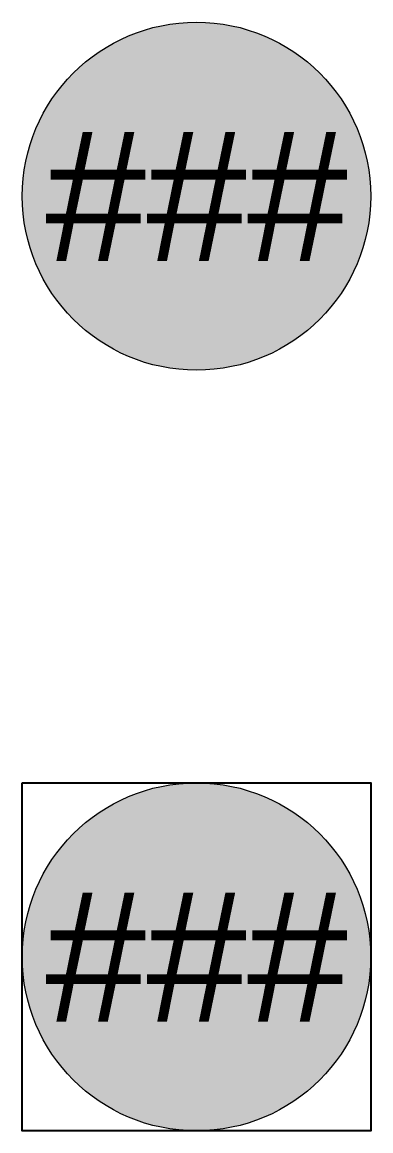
# Model space of a CAD drawing. Header units: millimetres. Extents: x -41032736 to 811436, y 699275 to 12282705.
# Drawn here: x -41027804.78 to -41027790.59, y 12281255.85 to 12281301.07 of the extents above; entities that cross this region are included whole.
import ezdxf
from ezdxf.enums import TextEntityAlignment as Align

# ---------------------------------------------------------------- set-up
doc = ezdxf.new("R2010")
doc.units = ezdxf.units.MM
doc.header["$MEASUREMENT"] = 0
doc.layers.get('0').update_dxf_attribs({"linetype": 'CONTINUOUS'})
doc.layers.add('A-Splice Point', color=7, linetype='CONTINUOUS')
doc.styles.get("Standard").update_dxf_attribs({"font": 'arial.ttf'})

# ---------------------------------------------------------------- blocks, each defined once
blk = doc.blocks.new('SPLICE_POINT_VAULT')
at = {"lineweight": 9}
h = blk.add_hatch(color=50, dxfattribs=at)
h.dxf.hatch_style = 1
h.paths.add_polyline_path([(12.901, 0, 1), (-12.901, 0, 1)])
blk.add_lwpolyline([(-12.901, 12.901), (12.901, 12.901), (12.901, -12.901), (-12.901, -12.901)], close=True)
at = {"color": 7, "lineweight": 9}
blk.add_circle((0, 0), 12.901, dxfattribs=at)
blk.add_attdef('SPL', text='', height=10).set_placement((0, 0), align=Align.MIDDLE_CENTER)
blk = doc.blocks.new('SPLICE_POINT_AERIAL')
at = {"lineweight": 9}
h = blk.add_hatch(color=50, dxfattribs=at)
h.dxf.hatch_style = 1
h.paths.add_polyline_path([(12.901, 0, 1), (-12.901, 0, 1)])
at = {"color": 7, "lineweight": 9}
blk.add_circle((0, 0), 12.901, dxfattribs=at)
at = {"color": 250}
blk.add_attdef('SPL', text='', height=10, dxfattribs=at).set_placement((0, 0), align=Align.MIDDLE_CENTER)

msp = doc.modelspace()

# ---------------------------------------------------------------- block references
at = {"layer": 'A-Splice Point'}
ref = msp.add_blockref('SPLICE_POINT_AERIAL', (-41027797.684, 12281293.971), dxfattribs=dict(at, xscale=0.5499999999999647, yscale=0.5499999999999647, zscale=0.5499999999999647))
ref.add_attrib('SPLICES', '###', dxfattribs={"layer": '0', "height": 5.2842}).set_placement((-41027797.684, 12281293.971), align=Align.MIDDLE_CENTER)
ref = msp.add_blockref('SPLICE_POINT_AERIAL', (-41027797.684, 12281293.971), dxfattribs=dict(at, xscale=0.5499999999999647, yscale=0.5499999999999647, zscale=0.5499999999999647))
ref.add_attrib('SPLICES', '###', dxfattribs={"layer": '0', "height": 5.2842}).set_placement((-41027797.684, 12281293.971), align=Align.MIDDLE_CENTER)
ref = msp.add_blockref('SPLICE_POINT_VAULT', (-41027797.684, 12281262.95), dxfattribs=dict(at, xscale=0.55, yscale=0.55, zscale=0.55))
ref.add_attrib('SPLICES', '###', dxfattribs={"layer": '0', "color": 250, "height": 5.2842}).set_placement((-41027797.684, 12281262.95), align=Align.MIDDLE_CENTER)
ref = msp.add_blockref('SPLICE_POINT_VAULT', (-41027797.684, 12281262.95), dxfattribs=dict(at, xscale=0.55, yscale=0.55, zscale=0.55))
ref.add_attrib('SPLICES', '###', dxfattribs={"layer": '0', "color": 250, "height": 5.2842}).set_placement((-41027797.684, 12281262.95), align=Align.MIDDLE_CENTER)

doc.saveas('drawing.dxf')
